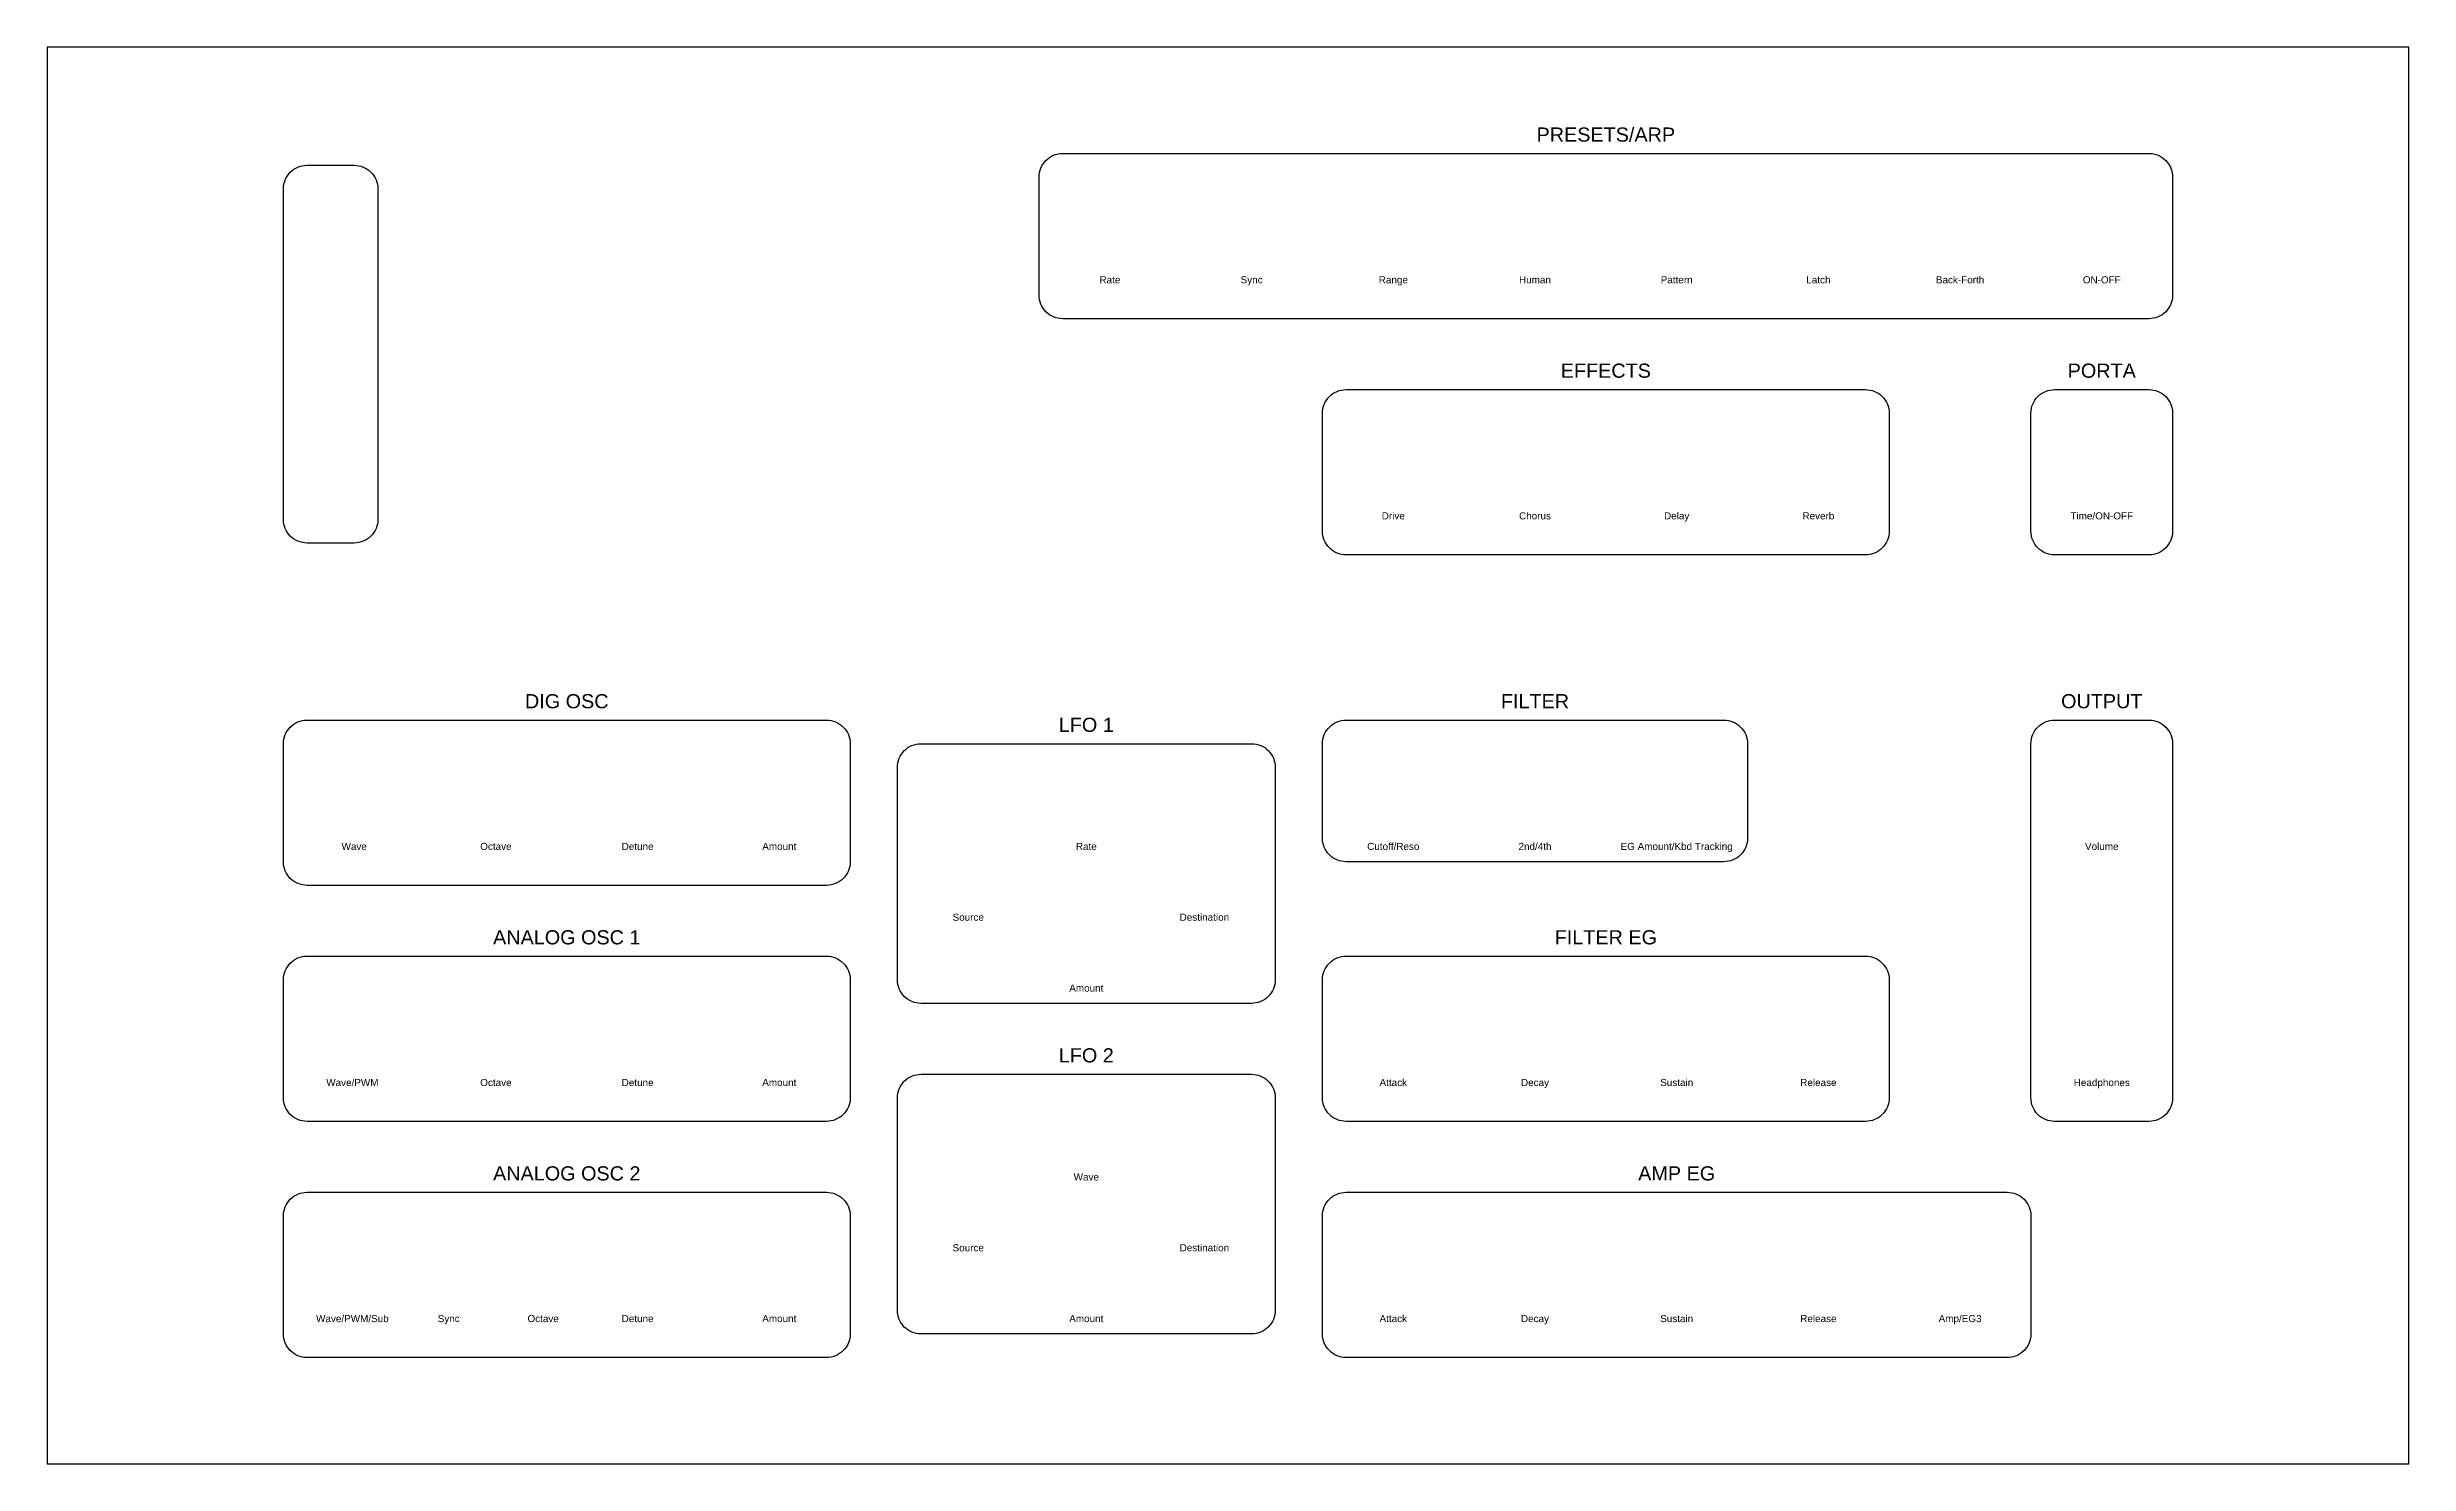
# Model space of a CAD drawing. Header units: millimetres. Extents: x 0 to 500, y 0 to 300.
import ezdxf
from ezdxf.enums import TextEntityAlignment as Align

# ---------------------------------------------------------------- set-up
doc = ezdxf.new("R2010")
doc.units = ezdxf.units.MM
doc.styles.get("Standard").update_dxf_attribs({"font": 'Arial.ttf', "height": 1})

msp = doc.modelspace()

# ---------------------------------------------------------------- linework, layer by layer
msp.add_lwpolyline([(0, 0), (500, 0), (500, 300), (0, 300)], close=True)
for points in [[(50, 270, -0.414214), (55, 275), (65, 275, -0.414214), (70, 270), (70, 200, -0.414214), (65, 195), (55, 195, -0.414214), (50, 200)], [(210, 272.5, -0.414214), (215, 277.5), (445, 277.5, -0.414214), (450, 272.5), (450, 247.5, -0.414214), (445, 242.5), (215, 242.5, -0.414214), (210, 247.5)], [(270, 222.5, -0.414214), (275, 227.5), (385, 227.5, -0.414214), (390, 222.5), (390, 197.5, -0.414214), (385, 192.5), (275, 192.5, -0.414214), (270, 197.5)], [(420, 222.5, -0.414214), (425, 227.5), (445, 227.5, -0.414214), (450, 222.5), (450, 197.5, -0.414214), (445, 192.5), (425, 192.5, -0.414214), (420, 197.5)], [(50, 152.5, -0.414214), (55, 157.5), (165, 157.5, -0.414214), (170, 152.5), (170, 127.5, -0.414214), (165, 122.5), (55, 122.5, -0.414214), (50, 127.5)], [(270, 152.5, -0.414214), (275, 157.5), (355, 157.5, -0.414214), (360, 152.5), (360, 132.5, -0.414214), (355, 127.5), (275, 127.5, -0.414214), (270, 132.5)], [(420, 152.5, -0.414214), (425, 157.5), (445, 157.5, -0.414214), (450, 152.5), (450, 77.5, -0.414214), (445, 72.5), (425, 72.5, -0.414214), (420, 77.5)], [(180, 147.5, -0.414214), (185, 152.5), (255, 152.5, -0.414214), (260, 147.5), (260, 102.5, -0.414214), (255, 97.5), (185, 97.5, -0.414214), (180, 102.5)], [(50, 102.5, -0.414214), (55, 107.5), (165, 107.5, -0.414214), (170, 102.5), (170, 77.5, -0.414214), (165, 72.5), (55, 72.5, -0.414214), (50, 77.5)], [(270, 102.5, -0.414214), (275, 107.5), (385, 107.5, -0.414214), (390, 102.5), (390, 77.5, -0.414214), (385, 72.5), (275, 72.5, -0.414214), (270, 77.5)], [(180, 77.5, -0.414214), (185, 82.5), (255, 82.5, -0.414214), (260, 77.5), (260, 32.5, -0.414214), (255, 27.5), (185, 27.5, -0.414214), (180, 32.5)], [(50, 52.5, -0.414214), (55, 57.5), (165, 57.5, -0.414214), (170, 52.5), (170, 27.5, -0.414214), (165, 22.5), (55, 22.5, -0.414214), (50, 27.5)], [(270, 52.5, -0.414214), (275, 57.5), (415, 57.5, -0.414214), (420, 52.5), (420, 27.5, -0.414214), (415, 22.5), (275, 22.5, -0.414214), (270, 27.5)]]:
    msp.add_lwpolyline(points, format="xyb", close=True)

# ---------------------------------------------------------------- texts
for s, height, p in [('PRESETS/ARP', 3, (330, 280)), ('Rate', 1.5, (225, 250)), ('Sync', 1.5, (255, 250)), ('Range', 1.5, (285, 250)), ('Human', 1.5, (315, 250)), ('Pattern', 1.5, (345, 250)), ('Latch', 1.5, (375, 250)), ('Back-Forth', 1.5, (405, 250)), ('ON-OFF', 1.5, (435, 250)), ('EFFECTS', 3, (330, 230)), ('PORTA', 3, (435, 230)), ('Drive', 1.5, (285, 200)), ('Chorus', 1.5, (315, 200)), ('Delay', 1.5, (345, 200)), ('Reverb', 1.5, (375, 200)), ('Time/ON-OFF', 1.5, (435, 200)), ('DIG OSC', 3, (110, 160)), ('FILTER', 3, (315, 160)), ('OUTPUT', 3, (435, 160)), ('LFO 1', 3, (220, 155)), ('Wave', 1.5, (65, 130)), ('Octave', 1.5, (95, 130)), ('Detune', 1.5, (125, 130)), ('Amount', 1.5, (155, 130)), ('Rate', 1.5, (220, 130)), ('Cutoff/Reso', 1.5, (285, 130)), ('2nd/4th', 1.5, (315, 130)), ('EG Amount/Kbd Tracking', 1.5, (345, 130)), ('Volume', 1.5, (435, 130)), ('Source', 1.5, (195, 115)), ('Destination', 1.5, (245, 115)), ('ANALOG OSC 1', 3, (110, 110)), ('FILTER EG', 3, (330, 110)), ('Amount', 1.5, (220, 100)), ('LFO 2', 3, (220, 85)), ('Wave/PWM', 1.5, (64.61, 80)), ('Octave', 1.5, (95, 80)), ('Detune', 1.5, (125, 80)), ('Amount', 1.5, (155, 80)), ('Attack', 1.5, (285, 80)), ('Decay', 1.5, (315, 80)), ('Sustain', 1.5, (345, 80)), ('Release', 1.5, (375, 80)), ('Headphones', 1.5, (435, 80)), ('ANALOG OSC 2', 3, (110, 60)), ('Wave', 1.5, (220, 60)), ('AMP EG', 3, (345, 60)), ('Source', 1.5, (195, 45)), ('Destination', 1.5, (245, 45)), ('Wave/PWM/Sub', 1.5, (64.61, 30)), ('Sync', 1.5, (85, 30)), ('Octave', 1.5, (105, 30)), ('Detune', 1.5, (125, 30)), ('Amount', 1.5, (155, 30)), ('Amount', 1.5, (220, 30)), ('Attack', 1.5, (285, 30)), ('Decay', 1.5, (315, 30)), ('Sustain', 1.5, (345, 30)), ('Release', 1.5, (375, 30)), ('Amp/EG3', 1.5, (405, 30))]:
    msp.add_text(s, height=height).set_placement(p, align=Align.CENTER)

doc.saveas('drawing.dxf')
